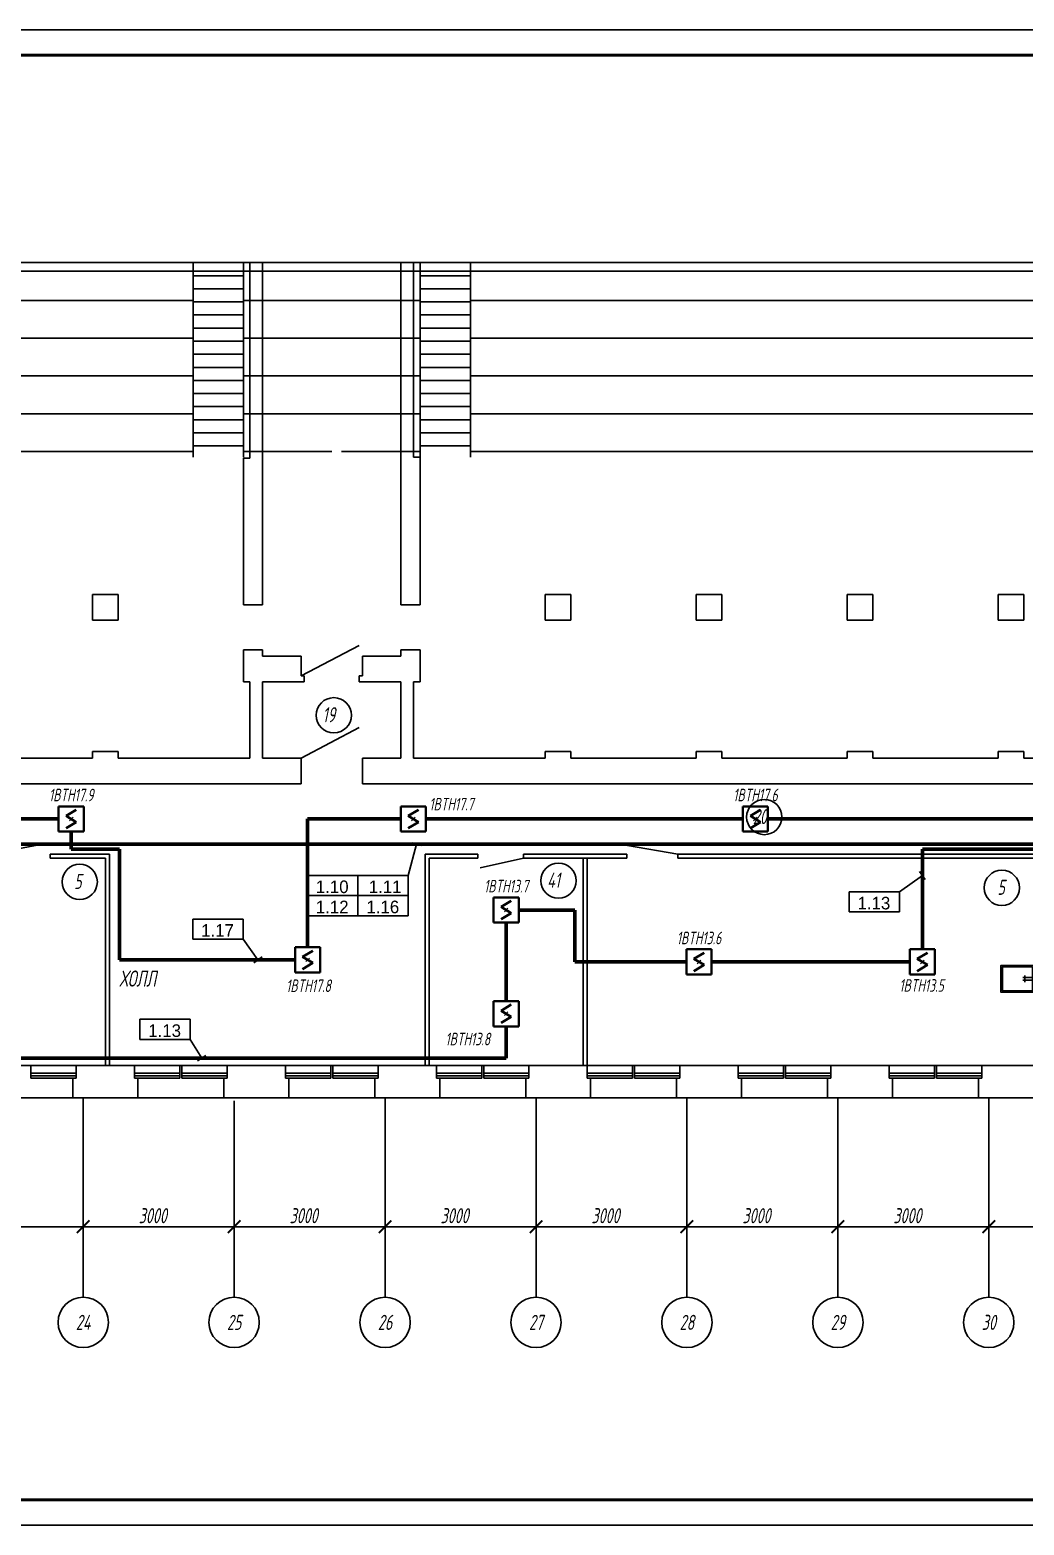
# Model space of a CAD drawing. Extents: x 0 to 1720, y -2086 to 3873.
# Drawn here: x 686.6 to 884.2, y -298 to -1 of the extents above; entities that cross this region are included whole.
import ezdxf
from ezdxf.enums import TextEntityAlignment as Align

# ---------------------------------------------------------------- set-up
doc = ezdxf.new("R2010")
doc.units = 0
doc.layers.add('EL_DEVICE', color=1, linetype='Continuous', lineweight=40)
doc.layers.add('EL_KABLE', color=9, linetype='Continuous', lineweight=60)
for name, color, linetype in [('EL_DEVICE_NAME', 7, 'Continuous'), ('FORMAT', 134, 'Continuous'), ('OSI', 5, 'Continuous'), ('PLAN', 2, 'Continuous'), ('SYS_PIN', 7, 'Continuous')]:
    doc.layers.add(name, color=color, linetype=linetype)
doc.styles.add('R2_5', font='romant.shx', dxfattribs={"width": 0.65, "oblique": 12, "height": 2.5})

# ---------------------------------------------------------------- blocks, each defined once
blk = doc.blocks.new('PS_DAT_SMOKE')
at = {"layer": 'EL_DEVICE'}
for p, q in [((-2.5, 2.5), (2.5, 2.5)), ((-2.5, -2.5), (-2.5, 2.5)), ((1.01, 1.81), (-1.01, 0.61)), ((-1.01, 0.61), (1.01, -0.61)), ((2.5, 2.5), (2.5, -2.5)), ((2.5, -2.5), (-2.5, -2.5)), ((1.01, -0.61), (-1.01, -1.81))]:
    blk.add_line(p, q, dxfattribs=at)
blk = doc.blocks.new('CONNECTOR_SQUARE')
at = {"layer": 'SYS_PIN'}
for p, q in [((-0.35, 0.35), (0.35, -0.35)), ((0.35, 0.35), (-0.35, -0.35))]:
    blk.add_line(p, q, dxfattribs=at)
blk = doc.blocks.new('n')
for points in [[(-6527766, -4118616), (-6527107, -4118616), (-6527107, -4119151), (-6527766, -4119151)], [(-6527735, -4118647), (-6527137, -4118647), (-6527137, -4119120), (-6527735, -4119120)]]:
    blk.add_lwpolyline(points, close=True)
for points in [[(-6527735, -4118854), (-6527544, -4118854)], [(-6527735, -4118910), (-6527544, -4118910)], [(-6527580, -4118817), (-6527580, -4118951)]]:
    blk.add_lwpolyline(points)
blk = doc.blocks.new('_ArchTick')
at = {"const_width": 0.15}
blk.add_lwpolyline([(-0.5, -0.5), (0.5, 0.5)], dxfattribs=at)

msp = doc.modelspace()

# ---------------------------------------------------------------- linework, layer by layer
for p, q in [((763.46, -162.73), (761.77, -168.96)), ((764.42, -162.99), (762.49, -162.47)), ((741.77, -168.96), (761.77, -168.96)), ((741.77, -168.96), (741.77, -176.96)), ((751.77, -168.96), (751.77, -176.96)), ((761.77, -168.96), (761.77, -176.96)), ((864, -168.96), (859.44, -172.2)), ((864.58, -169.77), (863.42, -168.14)), ((849.44, -172.2), (859.44, -172.2)), ((849.44, -172.2), (849.44, -176.2)), ((859.44, -172.2), (859.44, -176.2)), ((741.77, -172.96), (761.77, -172.96)), ((718.98, -177.63), (728.98, -177.63)), ((718.98, -177.63), (718.98, -181.63)), ((728.98, -177.63), (728.98, -181.63)), ((741.77, -176.96), (761.77, -176.96)), ((849.44, -176.2), (859.44, -176.2)), ((718.98, -181.63), (728.98, -181.63)), ((731.93, -185.73), (728.98, -181.63)), ((731.12, -186.31), (732.75, -185.14)), ((708.46, -197.53), (718.46, -197.53)), ((708.46, -197.53), (708.46, -201.53)), ((718.46, -197.53), (718.46, -201.53)), ((708.46, -201.53), (718.46, -201.53)), ((720.75, -205.22), (718.46, -201.53)), ((719.9, -205.75), (721.6, -204.7))]:
    msp.add_line(p, q)
at = {"layer": 'EL_KABLE'}
for p, q in [((692.32, -157.73), (629.33, -157.73)), ((694.82, -163.73), (694.82, -160.23)), ((760.31, -157.73), (741.8, -157.73)), ((741.8, -157.73), (741.8, -183.23)), ((828.31, -157.73), (765.31, -157.73)), ((896.3, -157.73), (833.31, -157.73)), ((1157, -162.73), (159.5, -162.73)), ((1157, -162.73), (337.7, -162.73)), ((1157, -162.73), (344, -162.73)), ((1157, -162.73), (624.45, -162.73)), ((704.4, -163.73), (694.82, -163.73)), ((704.4, -185.73), (704.4, -163.73)), ((928.8, -163.73), (864, -163.73)), ((864, -163.73), (864, -183.63)), ((794.94, -175.83), (783.77, -175.83)), ((794.94, -186.13), (794.94, -175.83)), ((781.27, -178.33), (781.27, -193.93)), ((739.3, -185.73), (704.4, -185.73)), ((817.1, -186.13), (794.94, -186.13)), ((861.5, -186.13), (822.1, -186.13)), ((781.27, -198.93), (781.27, -205.22)), ((781.27, -205.22), (679.68, -205.22))]:
    msp.add_line(p, q, dxfattribs=at)
at = {"layer": 'FORMAT'}
msp.add_lwpolyline([(0, -1), (1720.39, -1), (1720.39, -298), (0, -298)], close=True, dxfattribs=at)
at = {"layer": 'FORMAT', "lineweight": 50}
msp.add_lwpolyline([(20, -293), (20, -6), (1715.39, -6), (1715.39, -293)], close=True, dxfattribs=at)
at = {"layer": 'OSI'}
for p, q in [((697.2, -213.13), (697.2, -252.73)), ((697.2, -213.75), (697.2, -239.98)), ((697.2, -213.75), (697.2, -239.98)), ((727.2, -213.75), (727.2, -239.98)), ((727.2, -213.75), (727.2, -239.98)), ((757.2, -213.13), (757.2, -252.73)), ((757.2, -213.75), (757.2, -239.98)), ((757.2, -213.75), (757.2, -239.98)), ((787.2, -213.13), (787.2, -252.73)), ((787.2, -213.75), (787.2, -239.98)), ((787.2, -213.75), (787.2, -239.98)), ((817.2, -213.13), (817.2, -252.73)), ((817.2, -213.75), (817.2, -239.98)), ((817.2, -213.75), (817.2, -239.98)), ((847.2, -213.13), (847.2, -252.73)), ((847.2, -213.75), (847.2, -239.98)), ((847.2, -213.75), (847.2, -239.98)), ((877.2, -213.13), (877.2, -252.73)), ((877.2, -213.75), (877.2, -239.98)), ((877.2, -213.75), (877.2, -239.98)), ((665.2, -238.73), (699.2, -238.73)), ((695.2, -238.73), (729.2, -238.73)), ((725.2, -238.73), (759.2, -238.73)), ((755.2, -238.73), (789.2, -238.73)), ((785.2, -238.73), (819.2, -238.73)), ((815.2, -238.73), (849.2, -238.73)), ((845.2, -238.73), (879.2, -238.73)), ((875.2, -238.73), (909.2, -238.73))]:
    msp.add_line(p, q, dxfattribs=at)
at = {"layer": 'OSI', "lineweight": 25}
for p, q in [((697.2, -252.73), (697.2, -237.48)), ((697.2, -252.73), (697.2, -237.48)), ((727.2, -252.73), (727.2, -237.48)), ((727.2, -252.73), (727.2, -237.48)), ((757.2, -252.73), (757.2, -237.48)), ((757.2, -252.73), (757.2, -237.48)), ((787.2, -252.73), (787.2, -237.48)), ((787.2, -252.73), (787.2, -237.48)), ((817.2, -252.73), (817.2, -237.48)), ((817.2, -252.73), (817.2, -237.48)), ((847.2, -252.73), (847.2, -237.48)), ((847.2, -252.73), (847.2, -237.48)), ((877.2, -252.73), (877.2, -237.48)), ((877.2, -252.73), (877.2, -237.48))]:
    msp.add_line(p, q, dxfattribs=at)
for centre in [(697.2, -257.73), (727.2, -257.73), (757.2, -257.73), (787.2, -257.73), (817.2, -257.73), (847.2, -257.73), (877.2, -257.73)]:
    msp.add_circle(centre, 5, dxfattribs=at)
at = {"layer": 'PLAN'}
for p, q in [((33, -47.23), (1460.2, -47.23)), ((719.05, -47.23), (719.05, -85.89)), ((729.05, -47.23), (729.05, -85.89)), ((730.35, -86.06), (730.35, -47.23)), ((732.85, -85.89), (732.85, -47.23)), ((760.35, -85.89), (760.35, -47.23)), ((762.85, -85.89), (762.85, -47.23)), ((764.15, -47.23), (764.15, -85.89)), ((774.15, -47.23), (774.15, -85.89)), ((37.4, -48.93), (1380.89, -48.93)), ((719.05, -49.83), (729.05, -49.83)), ((764.15, -49.83), (774.15, -49.83)), ((719.05, -52.43), (729.05, -52.43)), ((764.15, -52.43), (774.15, -52.43)), ((574.3, -54.73), (719.05, -54.73)), ((719.05, -55.03), (729.05, -55.03)), ((729.05, -54.73), (764.15, -54.73)), ((764.15, -55.03), (774.15, -55.03)), ((774.15, -54.73), (918.9, -54.73)), ((719.05, -57.63), (729.05, -57.63)), ((764.15, -57.63), (774.15, -57.63)), ((574.3, -62.23), (719.05, -62.23)), ((719.05, -60.23), (729.05, -60.23)), ((729.05, -62.23), (764.15, -62.23)), ((764.15, -60.23), (774.15, -60.23)), ((774.15, -62.23), (918.9, -62.23)), ((719.05, -62.83), (729.05, -62.83)), ((764.15, -62.83), (774.15, -62.83)), ((719.05, -65.43), (729.05, -65.43)), ((719.05, -68.03), (729.05, -68.03)), ((764.15, -65.43), (774.15, -65.43)), ((764.15, -68.03), (774.15, -68.03)), ((574.3, -69.73), (719.05, -69.73)), ((719.05, -70.63), (729.05, -70.63)), ((729.05, -69.73), (764.15, -69.73)), ((764.15, -70.63), (774.15, -70.63)), ((774.15, -69.73), (918.9, -69.73)), ((719.05, -73.23), (729.05, -73.23)), ((764.15, -73.23), (774.15, -73.23)), ((719.05, -75.83), (729.05, -75.83)), ((764.15, -75.83), (774.15, -75.83)), ((574.3, -77.23), (719.05, -77.23)), ((719.05, -78.43), (729.05, -78.43)), ((729.05, -77.23), (764.15, -77.23)), ((764.15, -78.43), (774.15, -78.43)), ((774.15, -77.23), (918.9, -77.23)), ((719.05, -81.03), (729.05, -81.03)), ((764.15, -81.03), (774.15, -81.03)), ((574.3, -84.73), (719.05, -84.73)), ((719.05, -83.63), (729.05, -83.63)), ((729.05, -84.73), (746.6, -84.73)), ((729.05, -115.23), (729.05, -86.06)), ((729.05, -86.06), (730.35, -86.06)), ((732.85, -115.23), (732.85, -85.89)), ((748.51, -84.73), (764.15, -84.73)), ((760.35, -115.23), (760.35, -85.89)), ((762.85, -85.89), (764.15, -85.89)), ((764.15, -83.63), (774.15, -83.63)), ((764.15, -115.23), (764.15, -85.89)), ((774.15, -84.73), (918.9, -84.73)), ((699.05, -113.13), (704.15, -113.13)), ((699.05, -118.23), (699.05, -113.13)), ((704.15, -113.13), (704.15, -118.23)), ((732.85, -115.23), (729.05, -115.23)), ((764.15, -115.23), (760.35, -115.23)), ((789.05, -113.13), (794.15, -113.13)), ((789.05, -118.23), (789.05, -113.13)), ((794.15, -113.13), (794.15, -118.23)), ((819.05, -113.13), (824.15, -113.13)), ((819.05, -118.23), (819.05, -113.13)), ((824.15, -113.13), (824.15, -118.23)), ((849.05, -113.13), (854.15, -113.13)), ((849.05, -118.23), (849.05, -113.13)), ((854.15, -113.13), (854.15, -118.23)), ((879.05, -113.13), (884.15, -113.13)), ((879.05, -118.23), (879.05, -113.13)), ((884.15, -113.13), (884.15, -118.23)), ((699.05, -118.23), (704.15, -118.23)), ((789.05, -118.23), (794.15, -118.23)), ((819.05, -118.23), (824.15, -118.23)), ((849.05, -118.23), (854.15, -118.23)), ((879.05, -118.23), (884.15, -118.23)), ((729.05, -124.13), (729.05, -130.53)), ((729.05, -124.13), (732.85, -124.13)), ((732.85, -125.43), (732.85, -124.13)), ((740.5, -129.33), (752.08, -123.27)), ((740.5, -129.33), (752.08, -123.27)), ((760.35, -125.43), (760.35, -124.13)), ((764.15, -124.13), (760.35, -124.13)), ((764.15, -124.13), (764.15, -130.53)), ((732.85, -125.43), (740.5, -125.43)), ((740.5, -125.43), (740.5, -129.33)), ((752.7, -125.43), (760.35, -125.43)), ((752.7, -125.43), (752.7, -129.33)), ((729.05, -130.53), (730.35, -130.53)), ((730.35, -145.63), (730.35, -130.53)), ((732.85, -145.63), (732.85, -130.53)), ((732.85, -130.53), (741.15, -130.53)), ((740.5, -129.33), (741.15, -129.33)), ((741.15, -129.33), (741.15, -130.53)), ((752.7, -129.33), (752.05, -129.33)), ((752.05, -129.33), (752.05, -130.53)), ((752.05, -130.53), (760.35, -130.53)), ((760.35, -145.63), (760.35, -130.53)), ((762.85, -145.63), (762.85, -130.53)), ((764.15, -130.53), (762.85, -130.53)), ((740.5, -145.63), (752.08, -139.57)), ((740.5, -145.63), (752.08, -139.57)), ((699.05, -145.63), (699.05, -144.33)), ((699.05, -144.33), (704.15, -144.33)), ((704.15, -144.33), (704.15, -145.63)), ((789.05, -145.63), (789.05, -144.33)), ((789.05, -144.33), (794.15, -144.33)), ((794.15, -144.33), (794.15, -145.63)), ((819.05, -145.63), (819.05, -144.33)), ((819.05, -144.33), (824.15, -144.33)), ((824.15, -144.33), (824.15, -145.63)), ((849.05, -145.63), (849.05, -144.33)), ((849.05, -144.33), (854.15, -144.33)), ((854.15, -144.33), (854.15, -145.63)), ((879.05, -145.63), (879.05, -144.33)), ((879.05, -144.33), (884.15, -144.33)), ((884.15, -144.33), (884.15, -145.63)), ((699.05, -145.63), (674.15, -145.63)), ((730.35, -145.63), (704.15, -145.63)), ((740.5, -145.63), (732.85, -145.63)), ((740.5, -145.63), (740.5, -150.73)), ((760.35, -145.63), (752.7, -145.63)), ((752.7, -145.63), (752.7, -150.73)), ((789.05, -145.63), (762.85, -145.63)), ((819.05, -145.63), (794.15, -145.63)), ((849.05, -145.63), (824.15, -145.63)), ((879.05, -145.63), (854.15, -145.63)), ((909.05, -145.63), (884.15, -145.63)), ((740.5, -150.73), (639.05, -150.73)), ((943.6, -150.73), (752.7, -150.73)), ((678.51, -164.73), (690.19, -162.56)), ((815.37, -164.73), (805.36, -162.99)), ((702.4, -164.73), (690.6, -164.73)), ((690.6, -165.53), (690.6, -164.73)), ((701.6, -165.53), (690.6, -165.53)), ((701.6, -165.53), (701.6, -206.73)), ((702.4, -164.73), (702.4, -206.73)), ((775.63, -164.73), (765.14, -164.73)), ((765.14, -206.73), (765.14, -164.73)), ((775.63, -165.53), (765.94, -165.53)), ((765.94, -206.73), (765.94, -165.53)), ((775.63, -165.53), (775.63, -164.73)), ((784.73, -165.53), (776.12, -167.44)), ((792.4, -164.73), (784.73, -164.73)), ((784.73, -164.73), (798.63, -164.73)), ((784.73, -165.53), (784.73, -164.73)), ((784.73, -165.53), (784.73, -164.73)), ((805.27, -165.53), (784.73, -165.53)), ((784.73, -165.53), (796.6, -165.53)), ((791.6, -164.73), (805.27, -164.73)), ((796.6, -165.53), (796.6, -206.73)), ((796.6, -206.73), (796.6, -165.53)), ((797.4, -165.53), (797.4, -206.73)), ((797.4, -206.73), (797.4, -165.53)), ((797.4, -165.53), (798.63, -165.53)), ((805.27, -165.53), (805.27, -164.73)), ((815.37, -164.73), (902, -164.73)), ((815.37, -165.53), (815.37, -164.73)), ((815.37, -165.53), (815.37, -164.73)), ((816.6, -165.53), (815.37, -165.53)), ((816.6, -165.53), (886.2, -165.53)), ((677.4, -206.73), (695.8, -206.73)), ((686.8, -206.73), (686.8, -209.23)), ((695.8, -206.73), (707.4, -206.73)), ((695.8, -209.23), (695.8, -206.73)), ((707.4, -209.23), (707.4, -206.73)), ((707.4, -206.73), (725.8, -206.73)), ((716.4, -206.73), (716.4, -209.23)), ((716.8, -206.73), (716.8, -209.23)), ((725.8, -206.73), (737.4, -206.73)), ((725.8, -209.23), (725.8, -206.73)), ((737.4, -209.23), (737.4, -206.73)), ((737.4, -206.73), (755.8, -206.73)), ((746.4, -206.73), (746.4, -209.23)), ((746.8, -206.73), (746.8, -209.23)), ((755.8, -206.73), (767.4, -206.73)), ((755.8, -209.23), (755.8, -206.73)), ((767.4, -209.23), (767.4, -206.73)), ((767.4, -206.73), (785.8, -206.73)), ((771.43, -206.73), (789.83, -206.73)), ((776.4, -206.73), (776.4, -209.23)), ((776.8, -206.73), (776.8, -209.23)), ((785.8, -206.73), (797.4, -206.73)), ((785.8, -209.23), (785.8, -206.73)), ((797.4, -209.23), (797.4, -206.73)), ((797.4, -206.73), (815.8, -206.73)), ((806.4, -206.73), (806.4, -209.23)), ((806.8, -206.73), (806.8, -209.23)), ((815.8, -206.73), (827.4, -206.73)), ((815.8, -209.23), (815.8, -206.73)), ((827.4, -209.23), (827.4, -206.73)), ((827.4, -206.73), (845.8, -206.73)), ((836.4, -206.73), (836.4, -209.23)), ((836.8, -206.73), (836.8, -209.23)), ((845.8, -206.73), (857.4, -206.73)), ((845.8, -209.23), (845.8, -206.73)), ((857.4, -209.23), (857.4, -206.73)), ((857.4, -206.73), (875.8, -206.73)), ((866.4, -206.73), (866.4, -209.23)), ((866.8, -206.73), (866.8, -209.23)), ((875.8, -206.73), (887.4, -206.73)), ((875.8, -209.23), (875.8, -206.73)), ((695.8, -208.23), (686.8, -208.23)), ((695.8, -208.73), (686.8, -208.73)), ((695.15, -209.23), (686.8, -209.23)), ((695.15, -213.13), (695.15, -209.23)), ((695.15, -209.23), (695.8, -209.23)), ((716.4, -208.23), (707.4, -208.23)), ((716.4, -208.73), (707.4, -208.73)), ((708.05, -209.23), (707.4, -209.23)), ((708.05, -213.13), (708.05, -209.23)), ((716.4, -209.23), (708.05, -209.23)), ((725.8, -208.23), (716.8, -208.23)), ((725.8, -208.73), (716.8, -208.73)), ((725.15, -209.23), (716.8, -209.23)), ((725.15, -213.13), (725.15, -209.23)), ((725.15, -209.23), (725.8, -209.23)), ((746.4, -208.23), (737.4, -208.23)), ((746.4, -208.73), (737.4, -208.73)), ((738.05, -209.23), (737.4, -209.23)), ((738.05, -213.13), (738.05, -209.23)), ((746.4, -209.23), (738.05, -209.23)), ((755.8, -208.23), (746.8, -208.23)), ((755.8, -208.73), (746.8, -208.73)), ((755.15, -209.23), (746.8, -209.23)), ((755.15, -213.13), (755.15, -209.23)), ((755.15, -209.23), (755.8, -209.23)), ((776.4, -208.23), (767.4, -208.23)), ((776.4, -208.73), (767.4, -208.73)), ((768.05, -209.23), (767.4, -209.23)), ((768.05, -213.13), (768.05, -209.23)), ((776.4, -209.23), (768.05, -209.23)), ((785.8, -208.23), (776.8, -208.23)), ((785.8, -208.73), (776.8, -208.73)), ((785.15, -209.23), (776.8, -209.23)), ((785.15, -213.13), (785.15, -209.23)), ((785.15, -209.23), (785.8, -209.23)), ((806.4, -208.23), (797.4, -208.23)), ((806.4, -208.73), (797.4, -208.73)), ((798.05, -209.23), (797.4, -209.23)), ((798.05, -213.13), (798.05, -209.23)), ((806.4, -209.23), (798.05, -209.23)), ((815.8, -208.23), (806.8, -208.23)), ((815.8, -208.73), (806.8, -208.73)), ((815.15, -209.23), (806.8, -209.23)), ((815.15, -213.13), (815.15, -209.23)), ((815.15, -209.23), (815.8, -209.23)), ((836.4, -208.23), (827.4, -208.23)), ((836.4, -208.73), (827.4, -208.73)), ((828.05, -209.23), (827.4, -209.23)), ((828.05, -213.13), (828.05, -209.23)), ((836.4, -209.23), (828.05, -209.23)), ((845.8, -208.23), (836.8, -208.23)), ((845.8, -208.73), (836.8, -208.73)), ((845.15, -209.23), (836.8, -209.23)), ((845.15, -213.13), (845.15, -209.23)), ((845.15, -209.23), (845.8, -209.23)), ((866.4, -208.23), (857.4, -208.23)), ((866.4, -208.73), (857.4, -208.73)), ((858.05, -209.23), (857.4, -209.23)), ((858.05, -213.13), (858.05, -209.23)), ((866.4, -209.23), (858.05, -209.23)), ((875.8, -208.23), (866.8, -208.23)), ((875.8, -208.73), (866.8, -208.73)), ((875.15, -209.23), (866.8, -209.23)), ((875.15, -213.13), (875.15, -209.23)), ((875.15, -209.23), (875.8, -209.23)), ((678.05, -213.13), (695.15, -213.13)), ((708.05, -213.13), (695.15, -213.13)), ((708.05, -213.13), (725.15, -213.13)), ((738.05, -213.13), (725.15, -213.13)), ((738.05, -213.13), (755.15, -213.13)), ((768.05, -213.13), (755.15, -213.13)), ((768.05, -213.13), (785.15, -213.13)), ((798.05, -213.13), (785.15, -213.13)), ((798.05, -213.13), (815.15, -213.13)), ((828.05, -213.13), (815.15, -213.13)), ((828.05, -213.13), (845.15, -213.13)), ((858.05, -213.13), (845.15, -213.13)), ((858.05, -213.13), (875.15, -213.13)), ((888.05, -213.13), (875.15, -213.13))]:
    msp.add_line(p, q, dxfattribs=at)
for centre in [(747.01, -137.14), (832.56, -157.36), (696.51, -170.23), (791.67, -170), (879.79, -171.41)]:
    msp.add_circle(centre, 3.5, dxfattribs=at)

# ---------------------------------------------------------------- block references
for name, p in [('PS_DAT_SMOKE', (694.82, -157.73)), ('CONNECTOR_SQUARE', (694.82, -157.73)), ('PS_DAT_SMOKE', (762.81, -157.73)), ('CONNECTOR_SQUARE', (762.81, -157.73)), ('PS_DAT_SMOKE', (830.81, -157.73)), ('CONNECTOR_SQUARE', (830.81, -157.73)), ('PS_DAT_SMOKE', (781.27, -175.83)), ('CONNECTOR_SQUARE', (781.27, -175.83)), ('PS_DAT_SMOKE', (741.8, -185.73)), ('PS_DAT_SMOKE', (819.6, -186.13)), ('PS_DAT_SMOKE', (864, -186.13)), ('CONNECTOR_SQUARE', (741.8, -185.73)), ('CONNECTOR_SQUARE', (819.6, -186.13)), ('CONNECTOR_SQUARE', (864, -186.13)), ('PS_DAT_SMOKE', (781.27, -196.43)), ('CONNECTOR_SQUARE', (781.27, -196.43))]:
    msp.add_blockref(name, p)
at = {"layer": 'OSI', "xscale": 2.5, "yscale": 2.5, "zscale": 2.5}
for p in [(697.2, -238.73), (727.2, -238.73), (757.2, -238.73), (787.2, -238.73), (817.2, -238.73), (847.2, -238.73), (877.2, -238.73)]:
    msp.add_blockref('_ArchTick', p, dxfattribs=at)
at = {"layer": 'OSI', "xscale": 2.5, "yscale": 2.5, "zscale": 2.5, "rotation": 180}
for p in [(697.2, -238.73), (727.2, -238.73), (757.2, -238.73), (787.2, -238.73), (817.2, -238.73), (847.2, -238.73), (877.2, -238.73)]:
    msp.add_blockref('_ArchTick', p, dxfattribs=at)
at = {"layer": 'PLAN', "xscale": -0.01, "yscale": 0.01, "zscale": 0.01}
msp.add_blockref('n', (-64391.46, 40999.34), dxfattribs=at)

# ---------------------------------------------------------------- texts
for s, p in [('1.10', (743.44, -172.46)), ('1.11', (753.97, -172.46)), ('1.12', (743.44, -176.46)), ('1.16', (753.5, -176.46)), ('1.13', (851.11, -175.7)), ('1.17', (720.65, -181.13)), ('1.13', (710.13, -201.03))]:
    msp.add_text(s, height=2.5).set_placement(p)
at = {"layer": 'EL_DEVICE_NAME', "style": 'R2_5', "oblique": 12, "width": 0.65}
for s, p in [('1BTH17.9', (694.82, -154.23)), ('1BTH17.7', (770.38, -156.05)), ('1BTH17.6', (830.81, -154.23)), ('1BTH13.7', (781.27, -172.33)), ('1BTH13.6', (819.6, -182.63)), ('1BTH17.8', (741.98, -192.12)), ('1BTH13.5', (863.83, -192.06)), ('1BTH13.8', (773.64, -202.7))]:
    msp.add_text(s, height=2.5, dxfattribs=at).set_placement(p, align=Align.CENTER)
at = {"layer": 'OSI', "style": 'R2_5', "oblique": 12, "width": 0.65}
for p in [(708.21, -238.04), (738.21, -238.04), (768.21, -238.04), (798.21, -238.04), (828.21, -238.04), (858.21, -238.04)]:
    msp.add_text('3000', height=3, dxfattribs=at).set_placement(p)
at = {"layer": 'OSI', "lineweight": 25, "style": 'R2_5', "oblique": 12, "width": 0.65}
for s, p in [('24', (697.2, -257.73)), ('25', (727.2, -257.73)), ('26', (757.2, -257.73)), ('27', (787.2, -257.73)), ('28', (817.2, -257.73)), ('29', (847.2, -257.73)), ('30', (877.2, -257.73))]:
    msp.add_text(s, height=3, dxfattribs=at).set_placement(p, align=Align.MIDDLE_CENTER)
at = {"layer": 'PLAN', "style": 'R2_5', "oblique": 12, "width": 0.65}
for s, height, p in [('19', 3, (744.77, -138.54)), ('20', 3, (830.31, -158.77)), ('5', 3, (695.41, -171.64)), ('41', 3, (789.42, -171.4)), ('5', 3, (878.91, -172.81)), ('ХОЛЛ', 3.2, (704.38, -191.04))]:
    msp.add_text(s, height=height, dxfattribs=at).set_placement(p)

doc.saveas('drawing.dxf')
